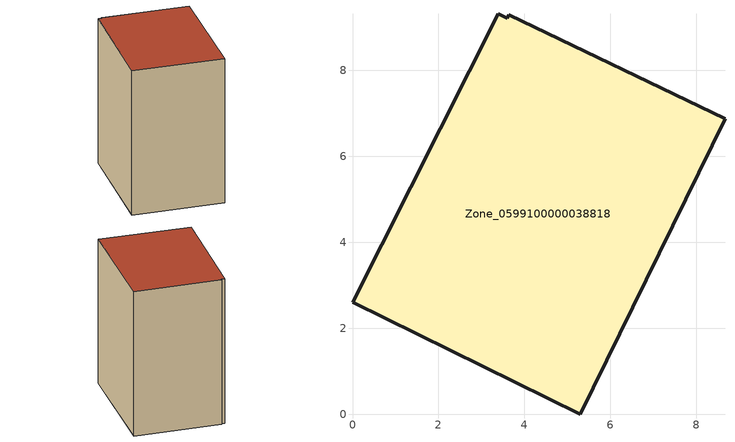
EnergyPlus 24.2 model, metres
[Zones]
Zone_0599100000038818
 floor ground (C_G): 3.6,9.22 3.63,9.29 8.67,6.88 5.3,0 0,2.6 3.39,9.32 z0
 wall outside (C_F): 0,2.6 5.3,0 8.67,6.88 3.63,9.29 3.6,9.22 3.39,9.32 0,2.6 z0:9.76
 roof outside (C_R): 3.63,9.29 3.6,9.22 3.39,9.32 0,2.6 5.3,0 8.67,6.88 z9.76
[BUILDING]
Pand.0599100000038818: North Axis=0; Terrain=City; Loads Convergence Tolerance Value=0.04; Temperature Convergence Tolerance Value=0.4; Solar Distribution=FullExterior; Maximum Number of Warmup Days=25; Minimum Number of Warmup Days=1
[Site:Location]
Rotterdam.The.Hague.AP_ZH_NLD Design_Conditions: Latitude=51.96; Longitude=4.45; Time Zone=1; Elevation=-4.5
[SITE:GROUNDTEMPERATURE:BUILDINGSURFACE]
18, 18, 18, 18, 18, 18, 18, 18, 18, 18, 18, 18
[MATERIAL] Thermal Absorptance=0.9; Solar Absorptance=0.7; Visible Absorptance=0.7
Name | Roughness | Thickness | Conductivity | Density | Specific Heat
G.TC.1946-1964 | MediumSmooth | 0.15 | 1 | 540 | 1210
F.TC.1946-1964 | Rough | 0.3 | 0.857143 | 1920 | 840
R.TC.1946-1964 | MediumRough | 0.2 | 0.235294 | 1500 | 1000
[CONSTRUCTION]
C_G: G.TC.1946-1964
C_F: F.TC.1946-1964
C_R: R.TC.1946-1964
[ZONE]
Zone_0599100000038818: Type=1; Multiplier=1; Ceiling Height=Autocalculate; Volume=Autocalculate; Floor Area=autocalculate; Part of Total Floor Area=Yes
[ZONEINFILTRATION:DESIGNFLOWRATE]
Infil_Zone_0599100000038818: Zone or ZoneList or Space or SpaceList=Zone_0599100000038818; Schedule=AlwaysOn; Design Flow Rate Calculation Method=Flow/Area; Flow Rate per Floor Area=0.003; Constant Term Coefficient=1; Temperature Term Coefficient=0; Velocity Term Coefficient=0; Velocity Squared Term Coefficient=0
[HVACTEMPLATE:ZONE:IDEALLOADSAIRSYSTEM]
Zone_0599100000038818: Maximum Heating Supply Air Temperature=50; Minimum Cooling Supply Air Temperature=13; Maximum Heating Supply Air Humidity Ratio=0.0156; Minimum Cooling Supply Air Humidity Ratio=0.0077; Heating Limit=NoLimit; Cooling Limit=NoLimit; Dehumidification Control Type=ConstantSensibleHeatRatio; Cooling Sensible Heat Ratio=0.7; Dehumidification Setpoint=60; Humidification Control Type=None; Humidification Setpoint=30; Outdoor Air Method=None; Outdoor Air Flow Rate per Person=0.00944; Outdoor Air Flow Rate per Zone Floor Area=0; Outdoor Air Flow Rate per Zone=0; Demand Controlled Ventilation Type=None; Outdoor Air Economizer Type=NoEconomizer; Heat Recovery Type=None; Sensible Heat Recovery Effectiveness=0.7; Latent Heat Recovery Effectiveness=0.65
[ZONECONTROL:THERMOSTAT]
ThermostatControl_Zone_0599100000038818: Zone or ZoneList=Zone_0599100000038818; Control Type Schedule=DualSetpointControlType; Control 1=Thermostat_Zone_0599100000038818; Temperature Difference Between Cutout And Setpoint=0
[THERMOSTATSETPOINT:DUALSETPOINT]
Thermostat_Zone_0599100000038818: Heating Setpoint Temperature Schedule=HeatingSetpoint_Zone_0599100000038818; Cooling Setpoint Temperature Schedule=CoolingSetpoint_Zone_0599100000038818
[SCHEDULE:COMPACT]
HeatingSetpoint_Zone_0599100000038818: Through: 12/31, For: AllDays, Until: 24:00, 21
CoolingSetpoint_Zone_0599100000038818: Through: 12/31, For: AllDays, Until: 24:00, 24
DualSetpointControlType: Through: 12/31, For: AllDays, Until: 24:00, 4
AlwaysOn: Through: 12/31, For: AllDays, Until: 24:00, 1
